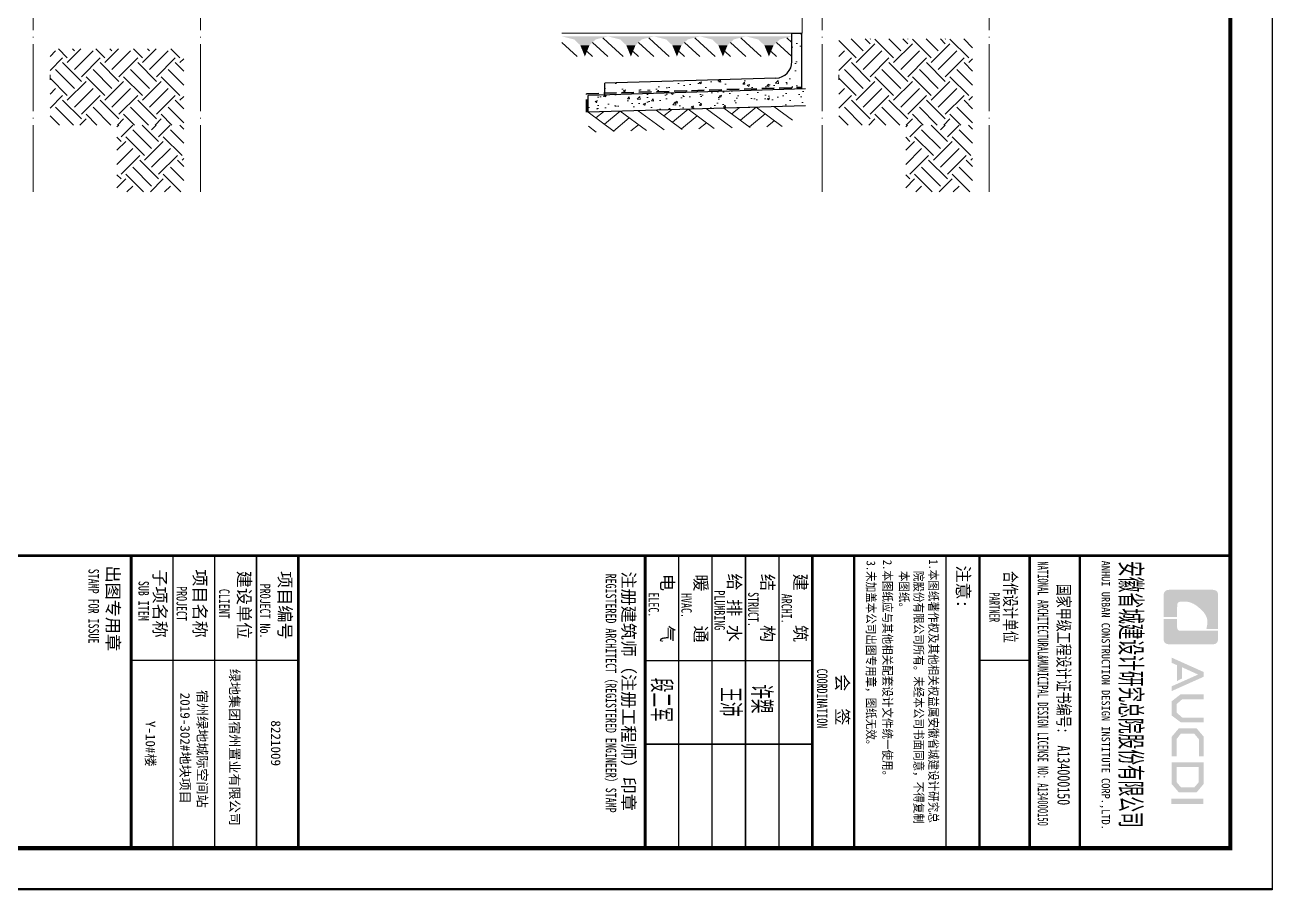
# Model space of a CAD drawing. Extents: x 27938 to 725830, y -209821 to 1628073.
# Drawn here: x 491820 to 499280, y -173716 to -168545 of the extents above; entities that cross this region are included whole.
import ezdxf

# ---------------------------------------------------------------- set-up
doc = ezdxf.new("R2010")
doc.units = 0
doc.header["$LTSCALE"] = 1000
doc.header["$MEASUREMENT"] = 0
doc.linetypes.add('DASH', pattern=[0.35, 0.25, -0.1])
doc.linetypes.add('DOTE', pattern=[2.42, 2, -0.2, 0.02, -0.2])
for name, color, linetype in [('COLUMN', 9, 'Continuous'), ('图框', 140, 'Continuous'), ('图签文字', 147, 'Continuous')]:
    doc.layers.add(name, color=color, linetype=linetype)
for name, color, linetype, lineweight in [('DOTE', 19, 'DOTE', 9), ('PUB_HATCH', 8, 'Continuous', 9), ('内粉刷', 37, 'Continuous', 9), ('图签', 147, 'Continuous', 18), ('填充', 251, 'Continuous', 5), ('立面-中轮廓线', 213, 'Continuous', 35), ('粉刷', 251, 'Continuous', 9)]:
    doc.layers.add(name, color=color, linetype=linetype, lineweight=lineweight)
doc.layers.add('yichutu', color=7, linetype='Continuous', true_color=0xffffff, plot=False)
doc.styles.add('HT', font='')
doc.styles.add('宋体', font='', dxfattribs={"height": 50})
doc.styles.add('建筑图签-1', font='', dxfattribs={"width": 0.7})
doc.styles.add('建筑图签-2', font='TXT.shx', dxfattribs={"width": 0.5, "bigfont": 'HZTXT.shx'})
doc.styles.get('HT').set_extended_font_data('SimHei')
doc.styles.get('宋体').set_extended_font_data('SimSun')
doc.styles.get('建筑图签-1').set_extended_font_data('SimHei')
pattern_1 = [(50, (28072.99, 249033.25), (143.452037, -12.550427), [15, -165]), (355, (28072.99, 249033.25), (-27.750267, 150.438427), [12, -132]), (100.4514, (28084.94, 249032.2), (115.701876, 137.88791), [12.74804, -140.22842]), (46.1842, (28072.99, 249073.25), (213.44821, -33.1038), [22.5, -247.5]), (96.6356, (28090.77, 249070.5), (186.93254, 194.82357), [19.12206, -210.3426]), (351.1842, (28072.99, 249073.25), (186.93239, 194.82372), [18, -198]), (21, (28092.99, 249063.25), (119.38141, -80.52378), [15, -165]), (326, (28092.99, 249063.25), (48.663066, 145.03001), [12, -132]), (71.4514, (28102.93, 249056.54), (168.044526, 64.5061), [12.74804, -140.22842]), (37.5, (28072.986, 249033.25), (2.431971, 66.578771), [0, -130.4, 0, -134, 0, -132.5]), (7.5, (28072.986, 249033.25), (52.613907, 78.882342), [0, -76.4, 0, -127.4, 0, -50.5]), (327.5, (28028.386, 249033.25), (106.764487, -4.510974), [0, -50, 0, -156, 0, -207]), (317.5, (28008.39, 249033.25), (116.637234, 20.020996), [0, -65, 0, -103.6, 0, -147])]

# ---------------------------------------------------------------- blocks, each defined once
blk = doc.blocks.new('院标1')
h = blk.add_hatch(color=150)
h.dxf.hatch_style = 1
h.set_gradient(color1=(33, 113, 253), color2=(33, 113, 253), tint=1, name='INVCURVED')
edge = h.paths.add_edge_path()
edge.add_spline(control_points=[(116373, 648379), (116379, 648379), (116382, 648379), (116391, 648379), (116391, 648379), (116391, 648379), (116616, 648379), (116616, 648379), (116616, 648379), (116616, 648379), (116616, 648054), (116616, 648054), (116616, 648054), (116616, 648054), (116108, 648054), (116108, 648054), (116108, 648054), (116028, 648054), (115963, 648111), (115963, 648199), (115963, 648199), (115963, 648199), (115963, 649215), (115963, 649215), (115963, 649215), (115963, 649295), (116018, 649360), (116108, 649360), (116108, 649360), (116108, 649360), (116897, 649360), (116897, 649360), (116897, 649360), (116897, 649360), (116897, 649080), (116897, 649080), (116897, 649080), (116897, 649080), (116566, 649140), (116356, 648859), (116356, 648859), (116245, 648719), (116240, 648545), (116247, 648466), (116247, 648466), (116254, 648386), (116247, 648466), (116247, 648466), (116247, 648466), (116247, 648466), (116258, 648374), (116373, 648379)], knot_values=[0, 0, 0, 0, 0.071429, 0.071429, 0.071429, 0.107143, 0.142857, 0.142857, 0.142857, 0.178571, 0.214286, 0.214286, 0.214286, 0.25, 0.285714, 0.285714, 0.285714, 0.321429, 0.357143, 0.357143, 0.357143, 0.392857, 0.428571, 0.428571, 0.428571, 0.464286, 0.5, 0.5, 0.5, 0.535714, 0.571429, 0.571429, 0.571429, 0.607143, 0.642857, 0.642857, 0.642857, 0.678571, 0.714286, 0.714286, 0.714286, 0.75, 0.785714, 0.785714, 0.785714, 0.821429, 0.857143, 0.857143, 0.857143, 0.928571, 1, 1, 1, 1], degree=3, periodic=0)
h = blk.add_hatch(color=150)
h.dxf.hatch_style = 1
h.set_gradient(color1=(33, 113, 253), color2=(33, 113, 253), tint=1, name='INVCURVED')
edge = h.paths.add_edge_path()
edge.add_spline(control_points=[(117268, 649215), (117268, 649215), (117268, 648199), (117268, 648199), (117268, 648199), (117268, 648114), (117212, 648054), (117123, 648054), (117123, 648054), (117123, 648054), (116663, 648054), (116663, 648054), (116663, 648054), (116663, 648054), (116663, 648379), (116663, 648379), (116663, 648379), (116663, 648379), (116865, 648379), (116865, 648379), (116865, 648379), (116907, 648379), (116941, 648413), (116941, 648455), (116941, 648455), (116941, 648455), (116941, 649360), (116941, 649360), (116941, 649360), (116941, 649360), (117123, 649360), (117123, 649360), (117123, 649360), (117204, 649360), (117268, 649306), (117268, 649215)], knot_values=[0, 0, 0, 0, 0.1, 0.1, 0.1, 0.15, 0.2, 0.2, 0.2, 0.25, 0.3, 0.3, 0.3, 0.35, 0.4, 0.4, 0.4, 0.45, 0.5, 0.5, 0.5, 0.55, 0.6, 0.6, 0.6, 0.65, 0.7, 0.7, 0.7, 0.75, 0.8, 0.8, 0.8, 0.9, 1, 1, 1, 1], degree=3, periodic=0)
blk = doc.blocks.new('GFDDDDRG')
at = {"layer": '图框'}
h = blk.add_hatch(color=256, dxfattribs=at)
h.paths.add_polyline_path([(922489, -158906), (922489, -158969), (922104, -158969), (922104, -158906)])
h.paths.add_polyline_path([(922431, -158530), (922168, -158530), (922168, -158710), (922221, -158772), (922380, -158772), (922431, -158712)], flags=16)
h.paths.add_polyline_path([(922490, -158471), (922109, -158471), (922109, -158732), (922194, -158831), (922408, -158831), (922490, -158733)])
h.paths.add_polyline_path([(922492, -158399), (922434, -158399), (922434, -158196), (922378, -158129), (922219, -158129), (922167, -158196), (922167, -158400), (922107, -158400), (922107, -158169), (922194, -158067), (922408, -158067), (922492, -158166)])
h.paths.add_polyline_path([(922491, -157658), (922491, -157718), (922235, -157718), (922170, -157775), (922170, -157880), (922235, -157937), (922491, -157937), (922491, -157994), (922217, -157994), (922108, -157912), (922108, -157743), (922218, -157658)])
h.paths.add_polyline_path([(922490, -157392), (922490, -157450), (922108, -157621), (922108, -157564), (922425, -157423), (922231, -157335), (922231, -157471), (922173, -157501), (922173, -157311), (922107, -157282), (922107, -157220)])
for p, q in [((920410, -156002), (920410, -159502)), ((921010, -156002), (921010, -159502)), ((921010, -156002), (921010, -159502))]:
    blk.add_line(p, q, dxfattribs=at)
blk.add_lwpolyline([(923310, -107437), (923310, -159999), (893610, -159999), (893610, -107437)], close=True, dxfattribs=at)
blk.add_lwpolyline([(923310, -107437), (923310, -159999), (893610, -159999), (893610, -107437)], close=True, dxfattribs=at)
at = {"layer": '图框', "const_width": 50}
blk.add_lwpolyline([(894110, -159499), (922810, -159499), (922810, -108687), (894110, -108687)], close=True, dxfattribs=at)
at = {"layer": '图框'}
for points, const_width in [([(894110, -156002), (922810, -156002)], 35), ([(909660, -159502), (909660, -156002)], 35), ([(910160, -156002), (910160, -159502)], 17.5), ([(910660, -156002), (910660, -159502)], 17.5), ([(911160, -156002), (911160, -159502)], 17.5), ([(911660, -156002), (911660, -159502)], 35), ([(911660, -156002), (911660, -159502)], 35), ([(915810, -156006), (915810, -159506)], 35), ([(916210, -156006), (916210, -159506)], 17.5), ([(916610, -156006), (916610, -159506)], 17.5), ([(917010, -156006), (917010, -159506)], 17.5), ([(917410, -156006), (917410, -159506)], 17.5), ([(917810, -156006), (917810, -159506)], 35), ([(917810, -156006), (917810, -159506)], 35), ([(918310, -156006), (918310, -159506)], 30), ([(919410, -156002), (919410, -159502)], 17.5), ([(919810, -156002), (919810, -159502)], 30), ([(919810, -156002), (919810, -159502)], 30), ([(920410, -156002), (920410, -159502)], 30), ([(920410, -156002), (920410, -159502)], 30), ([(921010, -156002), (921010, -159502)], 30), ([(909660, -157252), (911660, -157252)], 17.5), ([(917810, -157256), (915810, -157256)], 17.5), ([(920410, -157252), (919810, -157252)], 17.5), ([(917810, -158256), (915810, -158256)], 17.5)]:
    blk.add_lwpolyline(points, dxfattribs=dict(at, const_width=const_width))
at = {"xscale": 0.5, "yscale": 0.5, "zscale": 0.5, "rotation": 270}
blk.add_blockref('院标1', (597985, -98428), dxfattribs=at)
at = {"layer": '图框'}
for s, height, style, width, p in [('3.未加盖本公司出图专用章，图纸无效。', 105, 'HT', 0.88, (918459, -156061)), (' 2.本图纸应与其他相关配套设计文件统一使用。 ', 105, 'HT', 0.88, (918656, -155989)), ('1.本图纸著作权及其他相关权益属安徽省城建设计研究总', 105, 'HT', 0.88, (919206, -156045)), ('ANHUI URBAN CONSTRUCTION DESIGN INSTITUTE CORP.,LTD.', 100, '建筑图签-1', 0.91, (921271, -156061)), ('STAMP FOR ISSUE', 125, '建筑图签-1', 0.7, (909150, -156158)), ('本图纸。', 105, 'HT', 0.88, (918854, -156184)), ('院股份有限公司所有。未经本公司书面同意，不得复制', 105, 'HT', 0.88, (919029, -156184)), ('NATIONAL ARCHITECTURAL&MUNICIPAL DESIGN LICENSE NO: A134000150', 125, '建筑图签-1', 0.6, (920507, -156070)), ('SUB ITEM', 125, '建筑图签-1', 0.7, (909748, -156303)), ('PROJECT No.', 125, '建筑图签-1', 0.7, (911202, -156337, -899)), ('REGISTERED ARCHITECT（REGISTERED ENGINEER）STAMP', 125, '建筑图签-1', 0.7, (915339, -156216)), ('PROJECT', 125, '建筑图签-1', 0.7, (910203, -156366)), ('CLIENT', 125, '建筑图签-1', 0.7, (910713, -156399)), ('ELEC.', 125, '建筑图签-1', 0.7, (915850, -156441)), ('HVAC.', 125, '建筑图签-1', 0.7, (916242, -156449)), ('PLUMBING', 125, '建筑图签-1', 0.7, (916639, -156417)), ('STRUCT.', 125, '建筑图签-1', 0.7, (917042, -156437)), ('ARCHI.', 125, '建筑图签-1', 0.7, (917441, -156457)), ('PARTNER', 125, '建筑图签-1', 0.6, (919927, -156439)), ('COORDINATION', 125, '建筑图签-1', 0.7, (917866, -157352))]:
    blk.add_text(s, height=height, rotation=270, dxfattribs=dict(at, style=style, width=width)).set_placement(p)
at = {"layer": '图签', "color": 2, "style": '宋体'}
for s, height, p in [('绿地集团宿州置业有限公司', 114.67, (910841, -157355)), ('2019-302#地块项目', 114.67, (910249, -157640)), ('宿州绿地城际空间站', 114.7, (910454, -157607)), ('Y-10#楼', 114.7, (909834, -157977)), ('8221009', 114.7, (911334, -157971))]:
    blk.add_text(s, height=height, rotation=270, dxfattribs=at).set_placement(p)
at = {"layer": '图签文字', "color": 7, "style": '建筑图签-1'}
for s, p in [('出图专用章', (909369, -156120)), ('子项名称', (909930, -156165)), ('项目名称', (910408, -156165)), ('建设单位', (910937, -156182)), ('项目编号', (911426, -156186)), ('注册建筑师（注册工程师）印章', (915537, -156190)), ('注意:', (919541, -156118)), ('电    气', (916001, -156219)), ('暖    通', (916401, -156224)), ('给 排 水', (916802, -156214)), ('结    构', (917199, -156219)), ('建    筑', (917593, -156217)), ('会  签', (918094, -157419))]:
    blk.add_text(s, height=150, rotation=270, dxfattribs=at).set_placement(p)
for s, height, width, p in [('合作设计单位', 150, 0.7, (920105, -156184)), ('安徽省城建设计研究总院股份有限公司', 250, 0.55, (921498, -156066)), ('国家甲级工程设计证书编号:  A134000150', 150, 0.7, (920743, -156338))]:
    blk.add_text(s, height=height, rotation=270, dxfattribs=dict(at, width=width)).set_placement(p)
at = {"layer": '图签文字', "color": 1, "style": '建筑图签-2', "width": 0.7}
for s, p in [('段二军', (915876, -157462)), ('许槊', (917074, -157539)), ('王沛', (916703, -157575))]:
    blk.add_text(s, height=250, rotation=270, dxfattribs=at).set_placement(p)
blk = doc.blocks.new('yct-1051-594-26275-14850-25-1002.0')
at = {"layer": 'yichutu', "color": 7, "true_color": 0xffffff}
blk.add_lwpolyline([(0, 0), (0, 14850), (26275, 14850), (26275, 0)], close=True, dxfattribs=at)
blk = doc.blocks.new('$LinePat$素土夯实')
at = {"color": 0}
for p, q in [((0, -210), (210, 0)), ((120, -300), (420, 0)), ((420, 0), (608, -188)), ((495, -300), (795, 0)), ((615, 0), (705, -90)), ((315, -105), (502, -293)), ((210, -210), (300, -300)), ((705, -300), (795, -210))]:
    blk.add_line(p, q, dxfattribs=at)
blk = doc.blocks.new('$LinePat$自然土壤')
at = {"color": 0}
for p, q in [((0, -90), (71, -19)), ((0, -300), (211, -89)), ((420, -300), (630, -90)), ((210, -300), (286, -224))]:
    blk.add_line(p, q, dxfattribs=at)
for points in [[(0, 0), (630, 0), (168, -45), (462, -45)], [(168, -45), (462, -45), (252, -132), (378, -132)], [(252, -132), (378, -132), (315, -300)]]:
    blk.add_solid(points, dxfattribs=at)
blk = doc.blocks.new('sanshui')
at = {"layer": '粉刷'}
h = blk.add_hatch(dxfattribs=at)
h.set_pattern_fill('混凝土', color=256, scale=20)
h.set_pattern_definition(pattern_1)
edge = h.paths.add_edge_path()
edge.add_line((346317.8, 427329.6), (346257.8, 427329.6))
edge.add_line((346257.8, 427329.6), (346257.8, 427160.3))
edge.add_arc((346157.8, 427160.3), 100, 271.71836, 360, ccw=False)
edge.add_line((346160.8, 427060.3), (345137.8, 427029.6))
edge.add_line((345137.8, 427029.6), (345137.8, 426969.6))
edge.add_line((345137.8, 426969.6), (346317.8, 427005))
edge.add_line((346317.8, 427005), (346317.8, 427329.6))
h = blk.add_hatch(dxfattribs=at)
h.set_pattern_fill('混凝土', color=256, scale=20)
h.set_pattern_definition(pattern_1)
h.paths.add_polyline_path([(346337.8, 426895.6), (346337.8, 426995.6), (345037.8, 426956.6), (345037.8, 426856.6)])
at = {"layer": 'COLUMN'}
for p, q in [((346257.8, 427329.6), (346317.8, 427329.6)), ((346257.8, 427160.3), (346257.8, 427329.6)), ((346317.8, 426995), (346317.8, 427329.6)), ((346160.8, 427060.3), (345137.8, 427029.6)), ((345137.8, 426959.6), (345137.8, 427029.6)), ((346338.1, 426995.6), (345037.8, 426956.6)), ((345037.8, 426856.6), (345037.8, 426956.6)), ((346338.1, 426895.6), (345037.8, 426856.6))]:
    blk.add_line(p, q, dxfattribs=at)
blk.add_arc((346157.8, 427160.3), 100, 271.71836, 0, dxfattribs=at)
at = {"layer": '立面-中轮廓线', "linetype": 'DASH', "ltscale": 0.3}
blk.add_lwpolyline([(345027.8, 426856.6), (345027.8, 426966.3), (346317.8, 427005)], dxfattribs=at)
at = {"layer": '粉刷'}
blk.add_line((344881.5, 427329.6), (346257.8, 427329.6), dxfattribs=at)
at = {"layer": '粉刷', "yscale": 0.4, "zscale": 0.4}
for name, p, xscale, rotation in [('$LinePat$自然土壤', (345156.8, 427309.6), -0.4369306507241237, 359.9999999999903), ('$LinePat$自然土壤', (345432, 427309.6), -0.4369306507241237, 359.9999999999903), ('$LinePat$自然土壤', (345707.3, 427309.6), -0.4369306507241237, 359.9999999999903), ('$LinePat$自然土壤', (345982.6, 427309.6), -0.4369306507241237, 359.9999999999903), ('$LinePat$自然土壤', (346257.8, 427309.6), -0.4369306507241237, 359.9999999999903), ('$LinePat$素土夯实', (345444.5, 426868.8), -0.5117605352322558, 1.718358001643932), ('$LinePat$素土夯实', (345851.2, 426881), -0.5117605352322558, 1.718358001643932), ('$LinePat$素土夯实', (346257.8, 426893.2), -0.5117605352322558, 1.718358001643932)]:
    blk.add_blockref(name, p, dxfattribs=dict(at, xscale=xscale, rotation=rotation))

msp = doc.modelspace()

# ---------------------------------------------------------------- hatches: boundary and pattern name
at = {"layer": '填充'}
h = msp.add_hatch(dxfattribs=at)
h.set_pattern_fill('EARTH', color=250, scale=50, angle=45, style=0)
h.set_pattern_definition([(45, (-368820.18, -42456.95), (0, 224.506403), [158.75, -158.75]), (45, (-368862.28, -42414.86), (0, 224.506403), [158.75, -158.75]), (45, (-368904.37, -42372.76), (0, 224.506403), [158.75, -158.75]), (135, (-368904.37, -42344.7), (-224.506403, 0), [158.75, -158.75]), (135, (-368862.28, -42302.6), (-224.506403, 0), [158.75, -158.75]), (135, (-368820.18, -42260.5), (-224.506403, 0), [158.75, -158.75])])
h.paths.add_polyline_path([(496688.9, -169143), (497488.9, -169143), (497488.9, -168628), (496688.9, -168628)])
h = msp.add_hatch(dxfattribs=at)
h.set_pattern_fill('EARTH', color=250, scale=50, angle=45, style=0)
h.set_pattern_definition([(45, (-373538.67, -42456.95), (0, 224.506403), [158.75, -158.75]), (45, (-373580.76, -42414.86), (0, 224.506403), [158.75, -158.75]), (45, (-373622.86, -42372.76), (0, 224.506403), [158.75, -158.75]), (135, (-373622.86, -42344.7), (-224.506403, 0), [158.75, -158.75]), (135, (-373580.76, -42302.6), (-224.506403, 0), [158.75, -158.75]), (135, (-373538.67, -42260.5), (-224.506403, 0), [158.75, -158.75])])
h.paths.add_polyline_path([(491970.4, -169143), (492770.4, -169143), (492770.4, -168688), (491970.4, -168688)])
h = msp.add_hatch(dxfattribs=at)
h.set_pattern_fill('EARTH', color=250, scale=50, angle=45, style=0)
h.set_pattern_definition([(45, (-622727.87, -624736.4), (0, 224.506403), [158.75, -158.75]), (45, (-622769.96, -624694.31), (0, 224.506403), [158.75, -158.75]), (45, (-622812.06, -624652.21), (0, 224.506403), [158.75, -158.75]), (135, (-622812.06, -624624.15), (-224.506403, 0), [158.75, -158.75]), (135, (-622769.96, -624582.06), (-224.506403, 0), [158.75, -158.75]), (135, (-622727.87, -624539.96), (-224.506403, 0), [158.75, -158.75])])
h.paths.add_polyline_path([(492770.4, -169143), (492370.4, -169143), (492370.4, -169543), (492770.4, -169543)])
h = msp.add_hatch(dxfattribs=at)
h.set_pattern_fill('EARTH', color=250, scale=50, angle=45, style=0)
h.set_pattern_definition([(45, (-618009.38, -624736.4), (0, 224.506403), [158.75, -158.75]), (45, (-618051.48, -624694.31), (0, 224.506403), [158.75, -158.75]), (45, (-618093.57, -624652.21), (0, 224.506403), [158.75, -158.75]), (135, (-618093.57, -624624.15), (-224.506403, 0), [158.75, -158.75]), (135, (-618051.48, -624582.06), (-224.506403, 0), [158.75, -158.75]), (135, (-618009.38, -624539.96), (-224.506403, 0), [158.75, -158.75])])
h.paths.add_polyline_path([(497488.9, -169143), (497088.9, -169143), (497088.9, -169543), (497488.9, -169543)])

# ---------------------------------------------------------------- linework, layer by layer
at = {"layer": 'DOTE', "linetype": 'DOTE', "ltscale": 0.2}
for p, q in [((491870.4, -169543), (491870.4, -151863)), ((492870.4, -169543), (492870.4, -151863)), ((496588.9, -169543), (496588.9, -151863)), ((497588.9, -169543), (497588.9, -151863))]:
    msp.add_line(p, q, dxfattribs=at)
at = {"layer": 'PUB_HATCH', "color": 215, "true_color": 0xa953a0}
for p, q in [((491970.4, -168873), (491970.4, -168843)), ((496688.9, -168873), (496688.9, -168843))]:
    msp.add_line(p, q, dxfattribs=at)
at = {"layer": '内粉刷'}
for points in [[(496358.9, -168263), (496468.9, -168263), (496468.9, -168593)], [(496308.9, -168893), (496308.9, -168893)]]:
    msp.add_lwpolyline(points, dxfattribs=at)

# ---------------------------------------------------------------- block references
at = {"xscale": 0.5, "yscale": 0.5, "zscale": 0.5}
msp.add_blockref('GFDDDDRG', (37625.6, -93716.5), dxfattribs=at)
msp.add_blockref('sanshui', (150150.8, -595922.7))
at = {"layer": 'yichutu', "rotation": 270}
msp.add_blockref('yct-1051-594-26275-14850-25-1002.0', (484430.5, -147435), dxfattribs=at)

doc.saveas('drawing.dxf')
